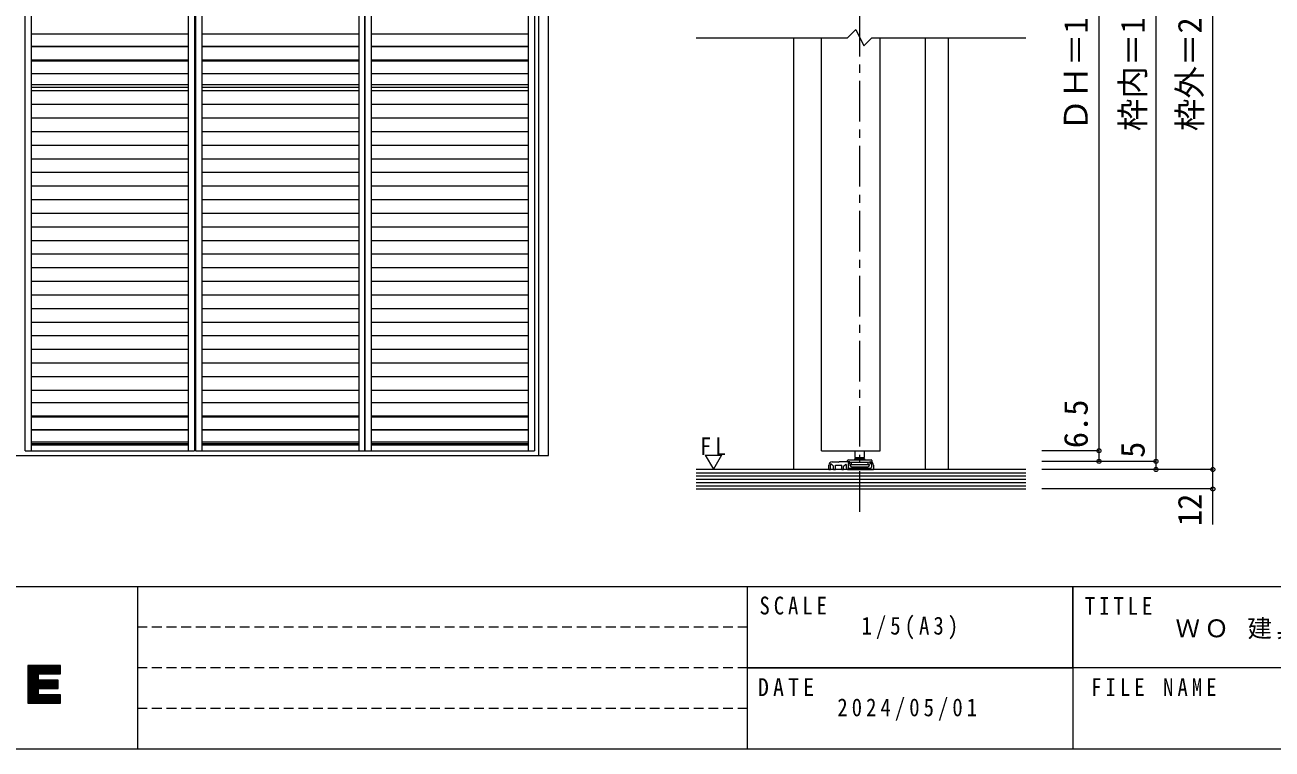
# Model space of a CAD drawing. Units: millimetres on the paper, with parts at other scales. Extents: x -197 to 281, y -138 to 137.
# Drawn here: x -71 to 82.3, y -138 to -48.9 of the extents above; entities that cross this region are included whole.
import ezdxf
from ezdxf.enums import TextEntityAlignment as Align

# ---------------------------------------------------------------- set-up
doc = ezdxf.new("R2010")
doc.units = ezdxf.units.MM
doc.header["$PDMODE"] = 32
doc.header["$PDSIZE"] = 0.5
doc.linetypes.add('CHAIN1', pattern=[8, 5, -1, 1, -1])
doc.linetypes.add('DASHED1', pattern=[1.8, 1.2, -0.6])
for name, color, linetype, lineweight in [('0-0_補助線', 7, 'Continuous', 9), ('0-1_通り芯', 4, 'CHAIN1', 9), ('0-3_仕上げ', 2, 'Continuous', 9), ('0-4_枠', 7, 'Continuous', 9), ('0-6_扉', 2, 'Continuous', 9), ('0-A_文字', 7, 'Continuous', 9), ('0-B_寸法', 7, 'Continuous', 9), ('4-4_枠', 7, 'Continuous', 9), ('F-0_補助線', 7, 'Continuous', 9), ('F-1_枠', 7, 'Continuous', 9)]:
    doc.layers.add(name, color=color, linetype=linetype, lineweight=lineweight)
doc.layers.add('F-A_文字', color=7, linetype='Continuous')
doc.styles.add('ＭＳ ゴシック', font='')
doc.styles.get('ＭＳ ゴシック').set_extended_font_data('MS Gothic')

# ---------------------------------------------------------------- blocks, each defined once
blk = doc.blocks.new('03')
at = {"layer": '0-0_補助線'}
for p, q in [((-1.466, -0.07), (-1.466, 0.07)), ((-1.366, 0.17), (0.634, 0.17)), ((-0.566, 1.281), (-0.566, 0.474)), ((-0.566, 0.474), (0.634, 0.474)), ((-0.316, 0.43), (-0.566, 0.474)), ((-0.466, 0.37), (-0.566, 0.27)), ((-0.566, 0.17), (-0.566, 0.27)), ((0.634, 0.27), (-0.566, 0.27)), ((-0.466, 0.37), (0.534, 0.37)), ((-0.316, 0.43), (0.384, 0.43)), ((-0.316, 0.43), (-0.316, 0.37)), ((0.384, 0.43), (0.634, 0.474)), ((0.384, 0.43), (0.384, 0.37)), ((0.634, 0.27), (0.534, 0.37)), ((0.634, 0.474), (0.634, 1.281)), ((0.634, 0.27), (0.634, 0.17)), ((0.634, 0.17), (1.434, 0.17)), ((1.534, 0.07), (1.534, -0.07)), ((-1.466, -0.07), (-1.292, -0.07)), ((-1.292, -0.07), (-1.002, -0.116)), ((-1.002, -0.116), (-0.976, -0.12)), ((-0.976, -0.35), (-0.976, -0.12)), ((-0.976, -0.123), (1.044, -0.123)), ((-0.976, -0.39), (1.044, -0.39)), ((-0.966, -0.69), (1.034, -0.69)), ((1.044, -0.12), (1.36, -0.07)), ((1.044, -0.12), (1.044, -0.35)), ((1.36, -0.07), (1.534, -0.07))]:
    blk.add_line(p, q, dxfattribs=at)
for points in [[(-1.126, -0.53), (-1.126, -0.39), (-1.016, -0.39)], [(-1.016, -0.39), (-0.976, -0.39), (-0.976, -0.35)], [(1.044, -0.35), (1.044, -0.39), (1.084, -0.39)], [(1.084, -0.39), (1.194, -0.39), (1.194, -0.53)]]:
    blk.add_lwpolyline(points, dxfattribs=at)
for centre, radius, start, end in [((-1.366, 0.07), 0.1, 90, 180), ((1.434, 0.07), 0.1, 0, 90), ((-0.966, -0.53), 0.16, 180, 270), ((1.034, -0.53), 0.16, 270, 0)]:
    blk.add_arc(centre, radius, start, end, dxfattribs=at)

msp = doc.modelspace()

# ---------------------------------------------------------------- linework, layer by layer
at = {"layer": '0-0_補助線'}
msp.add_line((32.817, -102.72), (32.817, -102.82), dxfattribs=at)
at = {"layer": '0-1_通り芯'}
msp.add_line((31.597, -108.794), (31.597, 17.85), dxfattribs=at)
at = {"layer": '0-3_仕上げ'}
for p, q in [((51.997, -103.6), (11.497, -103.6)), ((11.497, -106), (51.997, -106))]:
    msp.add_line(p, q, dxfattribs=at)
at = {"layer": '0-3_仕上げ', "color": 7}
for p, q in [((11.497, -104), (51.997, -104)), ((11.497, -104.4), (51.997, -104.4)), ((11.497, -104.8), (51.997, -104.8)), ((11.497, -105.2), (51.997, -105.2)), ((11.497, -105.6), (51.997, -105.6))]:
    msp.add_line(p, q, dxfattribs=at)
at = {"layer": '0-4_枠', "color": 4}
for p, q in [((23.497, -103.6), (23.497, -50.477)), ((39.697, -103.6), (39.697, -50.477)), ((42.497, -103.6), (42.497, -50.477))]:
    msp.add_line(p, q, dxfattribs=at)
at = {"layer": '0-4_枠'}
for p, q in [((28.197, -102.66), (28.937, -102.66)), ((28.997, -102.72), (28.937, -102.66)), ((28.997, -102.72), (29.057, -102.66)), ((30.317, -102.66), (29.057, -102.66)), ((27.797, -103.6), (27.797, -103.06)), ((27.797, -103.6), (27.997, -103.6)), ((27.997, -103.6), (27.997, -103.051)), ((28.377, -103.6), (28.597, -103.6)), ((28.597, -103.6), (28.597, -103.08)), ((28.617, -103.06), (29.377, -103.06)), ((29.397, -103.6), (29.397, -103.08)), ((29.397, -103.6), (29.617, -103.6)), ((29.617, -103.6), (29.617, -103.215)), ((29.635, -103.172), (29.835, -102.972)), ((29.937, -103.015), (29.937, -103.4)), ((30.137, -103.6), (33.277, -103.6)), ((30.157, -102.92), (30.157, -103.32)), ((30.337, -102.86), (30.217, -102.86)), ((30.257, -103.42), (31.537, -103.42)), ((30.377, -102.72), (30.377, -102.82)), ((31.597, -103.48), (31.537, -103.42)), ((32.817, -102.72), (32.817, -102.82)), ((32.857, -102.86), (32.977, -102.86)), ((33.037, -102.92), (33.037, -103.32)), ((33.277, -103.06), (33.277, -103.6))]:
    msp.add_line(p, q, dxfattribs=at)
for points in [[(28.377, -103.6), (28.377, -103.19), (28.168, -102.981)], [(31.597, -103.48), (31.657, -103.42), (32.937, -103.42)]]:
    msp.add_lwpolyline(points, dxfattribs=at)
for centre, radius, start, end in [((28.197, -103.06), 0.4, 90, 180), ((30.317, -102.72), 0.06, 360, 90), ((32.877, -102.72), 0.06, 90, 180), ((32.877, -103.06), 0.4, 360, 90), ((28.097, -103.051), 0.1, 45, 180), ((28.617, -103.08), 0.02, 90, 180), ((29.377, -103.08), 0.02, 0, 90), ((29.677, -103.215), 0.06, 135, 180), ((29.877, -103.015), 0.06, 360, 135), ((30.137, -103.4), 0.2, 180, 270), ((30.217, -102.92), 0.06, 90, 180), ((30.257, -103.32), 0.1, 180, 270), ((30.337, -102.82), 0.04, 270, 360), ((32.857, -102.82), 0.04, 180, 270), ((32.937, -103.32), 0.1, 270, 0), ((32.977, -102.92), 0.06, 0, 90)]:
    msp.add_arc(centre, radius, start, end, dxfattribs=at)
at = {"layer": '0-6_扉'}
for p, q in [((11.497, -50.477), (30.097, -50.477)), ((33.097, -50.477), (51.997, -50.477))]:
    msp.add_line(p, q, dxfattribs=at)
at = {"layer": '0-6_扉', "color": 6}
for p, q in [((26.897, -101.3), (26.897, -50.477)), ((34.097, -101.3), (34.097, -50.477)), ((26.897, -101.3), (34.097, -101.3))]:
    msp.add_line(p, q, dxfattribs=at)
at = {"layer": '0-6_扉'}
msp.add_lwpolyline([(30.097, -50.477), (31.097, -49.477), (32.097, -51.477), (33.097, -50.477)], dxfattribs=at)
at = {"layer": '0-A_文字'}
msp.add_line((12.61, -101.837), (13.61, -103.569), dxfattribs=at)
msp.add_lwpolyline([(12.61, -101.837), (14.61, -101.837), (13.61, -103.569)], dxfattribs=at)
at = {"layer": '0-B_寸法', "color": 4}
for p, q in [((74.997, -103.6), (74.997, 6.55)), ((67.997, -0.65), (67.997, -102.6)), ((60.997, -2.15), (60.997, -101.3)), ((60.997, -101.3), (53.997, -101.3)), ((60.997, -102.6), (53.997, -102.6)), ((60.997, -101.3), (60.997, -102.6)), ((67.997, -102.6), (60.997, -102.6)), ((67.997, -102.6), (67.997, -103.6)), ((74.997, -110.379), (74.997, -103.6)), ((74.997, -106), (53.997, -106))]:
    msp.add_line(p, q, dxfattribs=at)
msp.add_lwpolyline([(74.997, -103.6), (67.997, -103.6), (53.997, -103.6)], dxfattribs=at)
at = {"layer": '0-B_寸法'}
for p in [(60.997, -101.3), (60.997, -102.6), (67.997, -102.6), (67.997, -103.6), (74.997, -103.6), (74.997, -106)]:
    msp.add_point(p, dxfattribs=at)
at = {"layer": '4-4_枠', "color": 3}
for p, q in [((-6.669, -101.875), (-6.669, -0.275)), ((-7.869, -101.875), (-7.869, -1.775)), ((-177.169, -101.875), (-6.669, -101.875))]:
    msp.add_line(p, q, dxfattribs=at)
at = {"layer": '4-4_枠'}
for p, q in [((-70.994, -101.3), (-70.994, -2.15)), ((-70.244, -2.15), (-70.244, -101.3)), ((-50.944, -2.15), (-50.944, -101.3)), ((-50.194, -2.15), (-50.194, -101.3)), ((-50.044, -2.15), (-50.044, -101.3)), ((-49.294, -2.15), (-49.294, -101.3)), ((-29.994, -2.15), (-29.994, -101.3)), ((-29.244, -101.3), (-29.244, -2.15)), ((-29.194, -101.3), (-29.194, -2.15)), ((-28.444, -2.15), (-28.444, -101.3)), ((-9.144, -2.15), (-9.144, -101.3)), ((-8.394, -2.15), (-8.394, -101.3)), ((-70.244, -50.015), (-50.944, -50.015)), ((-49.294, -50.015), (-29.994, -50.015)), ((-28.444, -50.015), (-9.144, -50.015)), ((-70.244, -51.507), (-50.944, -51.507)), ((-70.244, -51.548), (-50.944, -51.548)), ((-49.294, -51.507), (-29.994, -51.507)), ((-49.294, -51.548), (-29.994, -51.548)), ((-28.444, -51.507), (-9.144, -51.507)), ((-28.444, -51.548), (-9.144, -51.548)), ((-70.244, -53.191), (-50.944, -53.191)), ((-70.244, -53.223), (-50.944, -53.223)), ((-70.244, -53.317), (-50.944, -53.317)), ((-49.294, -53.191), (-29.994, -53.191)), ((-49.294, -53.223), (-29.994, -53.223)), ((-49.294, -53.317), (-29.994, -53.317)), ((-28.444, -53.191), (-9.144, -53.191)), ((-28.444, -53.223), (-9.144, -53.223)), ((-28.444, -53.317), (-9.144, -53.317)), ((-70.244, -54.866), (-50.944, -54.866)), ((-70.244, -54.898), (-50.944, -54.898)), ((-49.294, -54.866), (-29.994, -54.866)), ((-49.294, -54.898), (-29.994, -54.898)), ((-28.444, -54.866), (-9.144, -54.866)), ((-28.444, -54.898), (-9.144, -54.898)), ((-70.244, -56.228), (-50.944, -56.228)), ((-70.244, -56.567), (-50.944, -56.567)), ((-49.294, -56.228), (-29.994, -56.228)), ((-49.294, -56.567), (-29.994, -56.567)), ((-28.444, -56.228), (-9.144, -56.228)), ((-28.444, -56.567), (-9.144, -56.567)), ((-70.244, -56.99), (-50.944, -56.99)), ((-49.294, -56.99), (-29.994, -56.99)), ((-28.444, -56.99), (-9.144, -56.99)), ((-70.244, -58.666), (-50.944, -58.666)), ((-49.294, -58.666), (-29.994, -58.666)), ((-28.444, -58.666), (-9.144, -58.666)), ((-70.244, -60.34), (-50.944, -60.34)), ((-49.294, -60.34), (-29.994, -60.34)), ((-28.444, -60.34), (-9.144, -60.34)), ((-70.244, -62.015), (-50.944, -62.015)), ((-49.294, -62.015), (-29.994, -62.015)), ((-28.444, -62.015), (-9.144, -62.015)), ((-70.244, -63.689), (-50.944, -63.689)), ((-49.294, -63.689), (-29.994, -63.689)), ((-28.444, -63.689), (-9.144, -63.689)), ((-70.244, -65.364), (-50.944, -65.364)), ((-49.294, -65.364), (-29.994, -65.364)), ((-28.444, -65.364), (-9.144, -65.364)), ((-70.244, -67.038), (-50.944, -67.038)), ((-49.294, -67.038), (-29.994, -67.038)), ((-28.444, -67.038), (-9.144, -67.038)), ((-70.244, -68.713), (-50.944, -68.713)), ((-49.294, -68.713), (-29.994, -68.713)), ((-28.444, -68.713), (-9.144, -68.713)), ((-70.244, -70.388), (-50.944, -70.388)), ((-49.294, -70.388), (-29.994, -70.388)), ((-28.444, -70.388), (-9.144, -70.388)), ((-70.244, -72.062), (-50.944, -72.062)), ((-49.294, -72.062), (-29.994, -72.062)), ((-28.444, -72.062), (-9.144, -72.062)), ((-70.244, -73.737), (-50.944, -73.737)), ((-49.294, -73.737), (-29.994, -73.737)), ((-28.444, -73.737), (-9.144, -73.737)), ((-70.244, -75.411), (-50.944, -75.411)), ((-49.294, -75.411), (-29.994, -75.411)), ((-28.444, -75.411), (-9.144, -75.411)), ((-70.244, -77.086), (-50.944, -77.086)), ((-49.294, -77.086), (-29.994, -77.086)), ((-28.444, -77.086), (-9.144, -77.086)), ((-70.244, -78.76), (-50.944, -78.76)), ((-49.294, -78.76), (-29.994, -78.76)), ((-28.444, -78.76), (-9.144, -78.76)), ((-70.244, -80.435), (-50.944, -80.435)), ((-49.294, -80.435), (-29.994, -80.435)), ((-28.444, -80.435), (-9.144, -80.435)), ((-70.244, -82.109), (-50.944, -82.109)), ((-49.294, -82.109), (-29.994, -82.109)), ((-28.444, -82.109), (-9.144, -82.109)), ((-70.244, -83.784), (-50.944, -83.784)), ((-49.294, -83.784), (-29.994, -83.784)), ((-28.444, -83.784), (-9.144, -83.784)), ((-70.244, -85.459), (-50.944, -85.459)), ((-49.294, -85.459), (-29.994, -85.459)), ((-28.444, -85.459), (-9.144, -85.459)), ((-70.244, -87.133), (-50.944, -87.133)), ((-49.294, -87.133), (-29.994, -87.133)), ((-28.444, -87.133), (-9.144, -87.133)), ((-70.244, -88.808), (-50.944, -88.808)), ((-49.294, -88.808), (-29.994, -88.808)), ((-28.444, -88.808), (-9.144, -88.808)), ((-70.244, -90.482), (-50.944, -90.482)), ((-49.294, -90.482), (-29.994, -90.482)), ((-28.444, -90.482), (-9.144, -90.482)), ((-70.244, -92.157), (-50.944, -92.157)), ((-49.294, -92.157), (-29.994, -92.157)), ((-28.444, -92.157), (-9.144, -92.157)), ((-70.244, -93.831), (-50.944, -93.831)), ((-49.294, -93.831), (-29.994, -93.831)), ((-28.444, -93.831), (-9.144, -93.831)), ((-70.244, -95.344), (-50.944, -95.344)), ((-70.244, -95.376), (-50.944, -95.376)), ((-49.294, -95.344), (-29.994, -95.344)), ((-49.294, -95.376), (-29.994, -95.376)), ((-28.444, -95.344), (-9.144, -95.344)), ((-28.444, -95.376), (-9.144, -95.376)), ((-70.244, -97.019), (-50.944, -97.019)), ((-70.244, -97.051), (-50.944, -97.051)), ((-70.244, -97.144), (-50.944, -97.144)), ((-49.294, -97.019), (-29.994, -97.019)), ((-49.294, -97.051), (-29.994, -97.051)), ((-49.294, -97.144), (-29.994, -97.144)), ((-28.444, -97.019), (-9.144, -97.019)), ((-28.444, -97.051), (-9.144, -97.051)), ((-28.444, -97.144), (-9.144, -97.144)), ((-70.244, -98.693), (-50.944, -98.693)), ((-70.244, -98.726), (-50.944, -98.726)), ((-49.294, -98.693), (-29.994, -98.693)), ((-49.294, -98.726), (-29.994, -98.726)), ((-28.444, -98.693), (-9.144, -98.693)), ((-28.444, -98.726), (-9.144, -98.726)), ((-70.244, -100.199), (-50.944, -100.199)), ((-70.244, -100.4), (-50.944, -100.4)), ((-70.244, -100.55), (-50.944, -100.55)), ((-49.294, -100.199), (-29.994, -100.199)), ((-49.294, -100.4), (-29.994, -100.4)), ((-49.294, -100.55), (-29.994, -100.55)), ((-28.444, -100.199), (-9.144, -100.199)), ((-28.444, -100.4), (-9.144, -100.4)), ((-28.444, -100.55), (-9.144, -100.55)), ((-70.994, -101.3), (-50.194, -101.3)), ((-50.044, -101.3), (-29.244, -101.3)), ((-29.194, -101.3), (-8.394, -101.3))]:
    msp.add_line(p, q, dxfattribs=at)
at = {"layer": 'F-0_補助線', "color": 3, "lineweight": 18}
msp.add_line((-197.2, -118), (197.8, -118), dxfattribs=at)
at = {"layer": 'F-0_補助線', "color": 2, "linetype": 'DASHED1', "lineweight": 18}
for p, q in [((17.8, -123), (-57.2, -123)), ((17.8, -128), (-57.2, -128)), ((17.8, -133), (-57.2, -133))]:
    msp.add_line(p, q, dxfattribs=at)
at = {"layer": 'F-0_補助線'}
for p, q in [((-70.68, -127.729), (-70.68, -132.346)), ((-70.58, -127.729), (-70.58, -132.346)), ((-70.481, -127.729), (-70.481, -132.346)), ((-70.381, -127.729), (-70.381, -132.346)), ((-70.281, -127.729), (-70.281, -132.346)), ((-70.181, -127.729), (-70.181, -132.346)), ((-70.082, -127.729), (-70.082, -132.346)), ((-69.982, -127.729), (-69.982, -132.346)), ((-69.882, -127.729), (-69.882, -132.346)), ((-69.782, -127.729), (-69.782, -132.346)), ((-69.683, -127.729), (-69.683, -132.346)), ((-69.583, -127.729), (-69.583, -132.346)), ((-69.483, -127.729), (-69.483, -132.346)), ((-69.383, -127.729), (-69.383, -132.346)), ((-69.284, -127.729), (-69.284, -128.744)), ((-69.184, -127.729), (-69.184, -128.744)), ((-69.084, -127.729), (-69.084, -128.744)), ((-68.984, -127.729), (-68.984, -128.744)), ((-68.885, -127.729), (-68.885, -128.744)), ((-68.785, -127.729), (-68.785, -128.744)), ((-68.685, -127.729), (-68.685, -128.744)), ((-68.586, -127.729), (-68.586, -128.744)), ((-68.486, -127.729), (-68.486, -128.744)), ((-68.386, -127.729), (-68.386, -128.744)), ((-68.286, -127.729), (-68.286, -128.744)), ((-68.187, -127.729), (-68.187, -128.744)), ((-68.087, -127.729), (-68.087, -128.744)), ((-67.987, -127.729), (-67.987, -128.744)), ((-67.887, -127.729), (-67.887, -128.744)), ((-67.788, -127.729), (-67.788, -128.744)), ((-67.688, -127.729), (-67.688, -128.744)), ((-67.588, -127.729), (-67.588, -128.744)), ((-67.488, -127.729), (-67.488, -128.744)), ((-67.389, -127.729), (-67.389, -128.744)), ((-67.289, -127.729), (-67.289, -128.744)), ((-67.189, -127.729), (-67.189, -128.744)), ((-67.09, -127.729), (-67.09, -128.744)), ((-66.99, -127.729), (-66.99, -128.744)), ((-66.89, -127.729), (-66.89, -128.744)), ((-66.79, -127.729), (-66.79, -128.744)), ((-66.691, -127.729), (-66.691, -128.744)), ((-69.284, -129.533), (-69.284, -130.548)), ((-69.184, -129.533), (-69.184, -130.548)), ((-69.084, -129.533), (-69.084, -130.548)), ((-68.984, -129.533), (-68.984, -130.548)), ((-68.885, -129.533), (-68.885, -130.548)), ((-68.785, -129.533), (-68.785, -130.548)), ((-68.685, -129.533), (-68.685, -130.548)), ((-68.586, -129.533), (-68.586, -130.548)), ((-68.486, -129.533), (-68.486, -130.548)), ((-68.386, -129.533), (-68.386, -130.548)), ((-68.286, -129.533), (-68.286, -130.548)), ((-68.187, -129.533), (-68.187, -130.548)), ((-68.087, -129.533), (-68.087, -130.548)), ((-67.987, -129.533), (-67.987, -130.548)), ((-67.887, -129.533), (-67.887, -130.548)), ((-67.788, -129.533), (-67.788, -130.548)), ((-67.688, -129.533), (-67.688, -130.548)), ((-67.588, -129.533), (-67.588, -130.548)), ((-67.488, -129.533), (-67.488, -130.548)), ((-67.389, -129.533), (-67.389, -130.548)), ((-67.289, -129.533), (-67.289, -130.548)), ((-67.189, -129.533), (-67.189, -130.548)), ((-67.09, -129.533), (-67.09, -130.548)), ((-66.99, -129.533), (-66.99, -130.548)), ((-69.284, -131.329), (-69.284, -132.346)), ((-69.184, -131.329), (-69.184, -132.346)), ((-69.084, -131.329), (-69.084, -132.346)), ((-68.984, -131.329), (-68.984, -132.346)), ((-68.885, -131.329), (-68.885, -132.346)), ((-68.785, -131.329), (-68.785, -132.346)), ((-68.685, -131.329), (-68.685, -132.346)), ((-68.586, -131.329), (-68.586, -132.346)), ((-68.486, -131.329), (-68.486, -132.346)), ((-68.386, -131.329), (-68.386, -132.346)), ((-68.286, -131.329), (-68.286, -132.346)), ((-68.187, -131.329), (-68.187, -132.346)), ((-68.087, -131.329), (-68.087, -132.346)), ((-67.987, -131.329), (-67.987, -132.346)), ((-67.887, -131.329), (-67.887, -132.346)), ((-67.788, -131.329), (-67.788, -132.346)), ((-67.688, -131.329), (-67.688, -132.346)), ((-67.588, -131.329), (-67.588, -132.346)), ((-67.488, -131.329), (-67.488, -132.346)), ((-67.389, -131.329), (-67.389, -132.346)), ((-67.289, -131.329), (-67.289, -132.346)), ((-67.189, -131.329), (-67.189, -132.346)), ((-67.09, -131.329), (-67.09, -132.346)), ((-66.99, -131.329), (-66.99, -132.346)), ((-66.89, -131.329), (-66.89, -132.346)), ((-66.79, -131.329), (-66.79, -132.346)), ((-66.691, -131.329), (-66.691, -132.346))]:
    msp.add_line(p, q, dxfattribs=at)
at = {"layer": 'F-0_補助線', "color": 3, "lineweight": 18}
msp.add_lwpolyline([(-197.2, 137), (197.8, 137), (197.8, -138), (-197.2, -138)], close=True, dxfattribs=at)
at = {"layer": 'F-0_補助線', "color": 2, "lineweight": 18}
for points in [[(-112.2, -118), (-57.2, -118), (-57.2, -138), (-112.2, -138)], [(17.8, -118), (57.8, -118), (57.8, -128), (17.8, -128)], [(57.8, -118), (177.8, -118), (177.8, -128), (57.8, -128)], [(17.8, -128), (57.8, -128), (57.8, -138), (17.8, -138)]]:
    msp.add_lwpolyline(points, close=True, dxfattribs=at)
at = {"layer": 'F-1_枠'}
msp.add_lwpolyline([(-66.639, -128.744), (-66.639, -127.729), (-70.68, -127.729), (-70.68, -132.346), (-66.639, -132.346), (-66.639, -131.329), (-69.333, -131.329), (-69.333, -130.548), (-66.928, -130.548), (-66.928, -129.533), (-69.333, -129.533), (-69.333, -128.744)], close=True, dxfattribs=at)

# ---------------------------------------------------------------- block references
at = {"layer": '0-0_補助線'}
msp.add_blockref('03', (31.563, -102.581), dxfattribs=at)

# ---------------------------------------------------------------- texts
at = {"layer": '0-A_文字', "insert": (11.985, -101.837), "char_height": 2.199, "attachment_point": 7, "style": 'ＭＳ ゴシック'}
msp.add_mtext('\\T1.36;\\W0.9;FL', dxfattribs=at)
at = {"layer": '0-B_寸法', "style": 'ＭＳ ゴシック'}
for s, p in [('ＤＨ＝1,983', (60.497, -61.977)), ('枠内＝1,997', (67.497, -61.977)), ('枠外＝2,038', (74.497, -61.977)), ('6.5', (60.497, -100.981)), ('5', (67.497, -102.17)), ('12', (74.497, -110.566))]:
    msp.add_text(s, height=2.933, rotation=90, dxfattribs=at).set_placement(p, align=Align.BOTTOM_LEFT)
at = {"layer": 'F-A_文字', "char_height": 2.199, "attachment_point": 7, "style": 'ＭＳ ゴシック'}
for s, insert in [('\\T1.38;\\W0.85;SCALE', (19.269, -121.478)), ('\\T1.38;\\W0.85;TITLE', (59.269, -121.478)), ('\\T1.39;\\W0.85;1/5(A3)', (31.812, -124.5)), ('\\T1.18;ＷＯ\\~建具\\~Ｈ２０ルーバークローゼット\\~固定枠\\~間口１２尺', (70.412, -124.5)), ('\\T1.38;\\W0.9;DATE', (19.075, -131.478)), ('\\T1.39;\\W0.85;FILE\\~NAME', (60.044, -131.478)), ('\\T1.39;\\W0.85;2024/05/01', (28.839, -134.5))]:
    msp.add_mtext(s, dxfattribs=dict(at, insert=insert))

doc.saveas('drawing.dxf')
